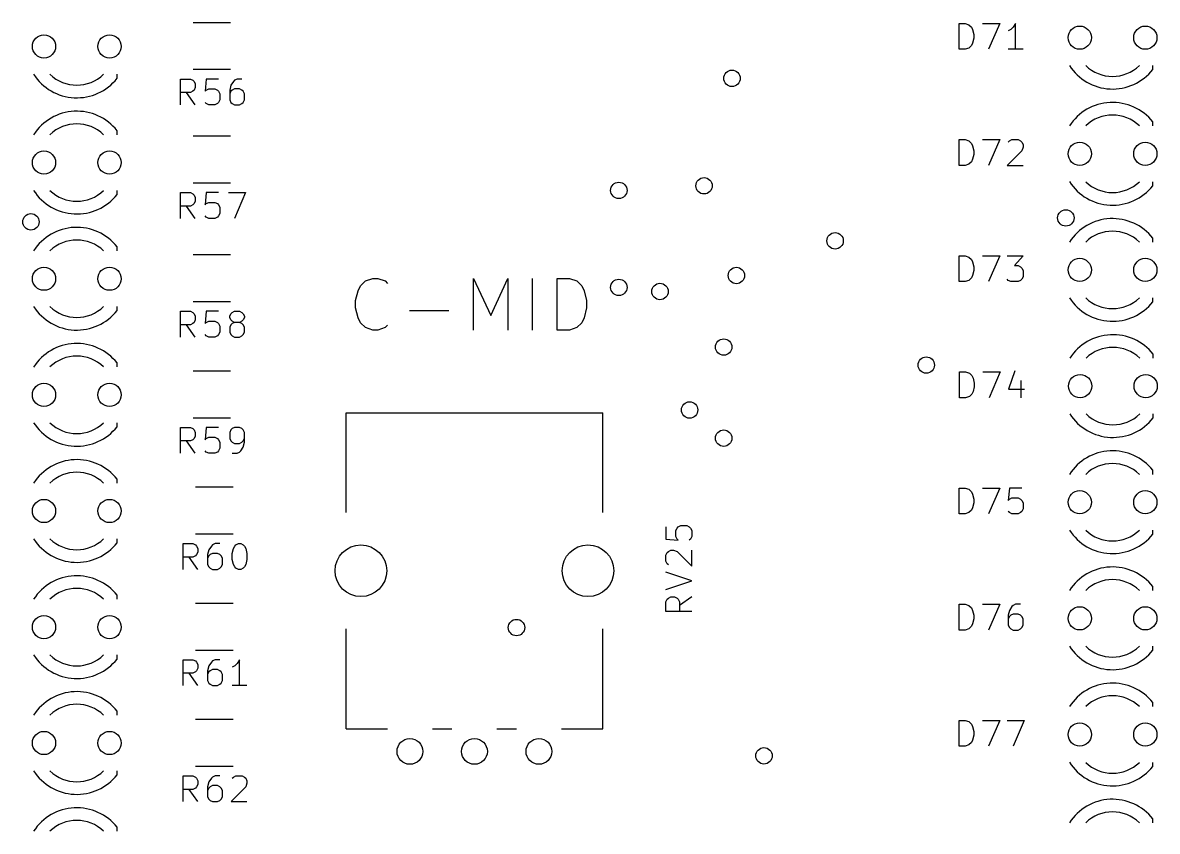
# Model space of a CAD drawing. Extents: x 0 to 360, y 0 to 265.
# Drawn here: x 180.5 to 224.47, y 164.47 to 195.81 of the extents above; entities that cross this region are included whole.
import ezdxf

# ---------------------------------------------------------------- set-up
doc = ezdxf.new("R2010")
doc.units = 0
doc.layers.add('BLACK', color=7, linetype='CONTINUOUS')

msp = doc.modelspace()

# ---------------------------------------------------------------- linework, layer by layer
at = {"layer": 'BLACK', "linetype": 'CONTINUOUS'}
for p, q in [((188.561, 195.806), (187.107, 195.806)), ((216.792, 194.774), (216.792, 195.774)), ((216.792, 195.774), (217.03, 195.774)), ((217.03, 195.774), (217.173, 195.726)), ((217.173, 195.726), (217.269, 195.631)), ((217.697, 195.774), (218.364, 195.774)), ((218.364, 195.774), (217.935, 194.774)), ((218.983, 195.774), (218.888, 195.631)), ((218.983, 194.774), (218.983, 195.774)), ((217.269, 195.631), (217.316, 195.536)), ((217.316, 195.536), (217.364, 195.345)), ((217.364, 195.345), (217.364, 195.203)), ((218.792, 195.536), (218.697, 195.488)), ((218.888, 195.631), (218.792, 195.536)), ((217.173, 194.822), (217.03, 194.774)), ((217.269, 194.917), (217.173, 194.822)), ((217.316, 195.012), (217.269, 194.917)), ((217.364, 195.203), (217.316, 195.012)), ((217.03, 194.774), (216.792, 194.774)), ((219.269, 194.774), (218.697, 194.774)), ((188.561, 193.986), (187.107, 193.986)), ((224.297, 193.99), (224.297, 194.146)), ((184.16, 193.65), (184.16, 193.806)), ((186.62, 192.624), (186.62, 193.624)), ((186.62, 193.624), (187.001, 193.624)), ((187.001, 193.624), (187.096, 193.576)), ((187.096, 193.576), (187.144, 193.529)), ((187.144, 193.529), (187.192, 193.433)), ((187.62, 193.624), (187.572, 193.148)), ((188.096, 193.624), (187.62, 193.624)), ((188.668, 193.529), (188.572, 193.386)), ((188.715, 193.576), (188.668, 193.529)), ((188.811, 193.624), (188.715, 193.576)), ((189.001, 193.624), (188.811, 193.624)), ((187.001, 193.1), (186.62, 193.1)), ((187.192, 192.624), (186.858, 193.1)), ((187.096, 193.148), (187.001, 193.1)), ((187.144, 193.195), (187.096, 193.148)), ((187.192, 193.29), (187.144, 193.195)), ((187.192, 193.433), (187.192, 193.29)), ((187.572, 193.148), (187.62, 193.195)), ((187.62, 193.195), (187.715, 193.243)), ((187.715, 193.243), (187.953, 193.243)), ((187.953, 193.243), (188.049, 193.195)), ((188.049, 193.195), (188.096, 193.148)), ((188.096, 193.148), (188.144, 193.052)), ((188.144, 193.052), (188.144, 192.814)), ((188.572, 193.386), (188.525, 193.195)), ((188.525, 193.195), (188.525, 192.814)), ((188.572, 193.148), (188.525, 193.052)), ((188.62, 193.195), (188.572, 193.148)), ((188.715, 193.243), (188.62, 193.195)), ((188.906, 193.243), (188.715, 193.243)), ((189.001, 193.195), (188.906, 193.243)), ((189.049, 193.148), (189.001, 193.195)), ((189.096, 193.052), (189.049, 193.148)), ((189.096, 192.814), (189.096, 193.052)), ((187.62, 192.671), (187.572, 192.719)), ((187.715, 192.624), (187.62, 192.671)), ((187.953, 192.624), (187.715, 192.624)), ((188.049, 192.671), (187.953, 192.624)), ((188.096, 192.719), (188.049, 192.671)), ((188.144, 192.814), (188.096, 192.719)), ((188.525, 192.814), (188.572, 192.719)), ((188.572, 192.719), (188.62, 192.671)), ((188.62, 192.671), (188.715, 192.624)), ((188.715, 192.624), (188.906, 192.624)), ((188.906, 192.624), (189.001, 192.671)), ((189.001, 192.671), (189.049, 192.719)), ((189.049, 192.719), (189.096, 192.814)), ((224.297, 191.806), (224.297, 191.962)), ((184.16, 191.466), (184.16, 191.622)), ((188.561, 191.406), (187.107, 191.406)), ((216.792, 190.274), (216.792, 191.274)), ((216.792, 191.274), (217.03, 191.274)), ((217.03, 191.274), (217.173, 191.226)), ((217.697, 191.274), (218.364, 191.274)), ((218.364, 191.274), (217.935, 190.274)), ((218.745, 191.226), (218.84, 191.274)), ((218.84, 191.274), (219.078, 191.274)), ((219.078, 191.274), (219.173, 191.226)), ((217.173, 191.226), (217.269, 191.131)), ((217.269, 191.131), (217.316, 191.036)), ((217.316, 191.036), (217.364, 190.845)), ((217.364, 190.845), (217.364, 190.703)), ((219.221, 190.845), (218.649, 190.274)), ((218.697, 191.179), (218.745, 191.226)), ((219.173, 191.226), (219.221, 191.179)), ((219.221, 191.179), (219.269, 191.084)), ((219.269, 190.988), (219.221, 190.845)), ((219.269, 191.084), (219.269, 190.988)), ((217.269, 190.417), (217.173, 190.322)), ((217.316, 190.512), (217.269, 190.417)), ((217.364, 190.703), (217.316, 190.512)), ((217.03, 190.274), (216.792, 190.274)), ((217.173, 190.322), (217.03, 190.274)), ((218.649, 190.274), (219.269, 190.274)), ((188.561, 189.586), (187.107, 189.586)), ((224.297, 189.49), (224.297, 189.646)), ((184.16, 189.15), (184.16, 189.306)), ((186.62, 188.224), (186.62, 189.224)), ((186.62, 189.224), (187.001, 189.224)), ((187.001, 189.224), (187.096, 189.176)), ((187.096, 189.176), (187.144, 189.129)), ((187.144, 189.129), (187.192, 189.033)), ((187.62, 189.224), (187.572, 188.748)), ((188.096, 189.224), (187.62, 189.224)), ((188.477, 189.224), (189.144, 189.224)), ((189.144, 189.224), (188.715, 188.224)), ((187.001, 188.7), (186.62, 188.7)), ((187.192, 188.224), (186.858, 188.7)), ((187.096, 188.748), (187.001, 188.7)), ((187.144, 188.795), (187.096, 188.748)), ((187.192, 188.89), (187.144, 188.795)), ((187.192, 189.033), (187.192, 188.89)), ((187.572, 188.748), (187.62, 188.795)), ((187.62, 188.795), (187.715, 188.843)), ((187.715, 188.843), (187.953, 188.843)), ((187.953, 188.843), (188.049, 188.795)), ((188.049, 188.795), (188.096, 188.748)), ((188.096, 188.748), (188.144, 188.652)), ((188.144, 188.652), (188.144, 188.414)), ((187.62, 188.271), (187.572, 188.319)), ((187.715, 188.224), (187.62, 188.271)), ((187.953, 188.224), (187.715, 188.224)), ((188.049, 188.271), (187.953, 188.224)), ((188.096, 188.319), (188.049, 188.271)), ((188.144, 188.414), (188.096, 188.319)), ((224.297, 187.306), (224.297, 187.462)), ((184.16, 186.966), (184.16, 187.122)), ((188.561, 186.806), (187.107, 186.806)), ((216.792, 185.774), (216.792, 186.774)), ((216.792, 186.774), (217.03, 186.774)), ((217.03, 186.774), (217.173, 186.726)), ((217.173, 186.726), (217.269, 186.631)), ((217.269, 186.631), (217.316, 186.536)), ((217.316, 186.536), (217.364, 186.345)), ((217.697, 186.774), (218.364, 186.774)), ((218.364, 186.774), (217.935, 185.774)), ((218.649, 186.774), (219.269, 186.774)), ((219.269, 186.774), (218.935, 186.393)), ((217.316, 186.012), (217.269, 185.917)), ((217.364, 186.203), (217.316, 186.012)), ((217.364, 186.345), (217.364, 186.203)), ((218.935, 186.393), (219.078, 186.393)), ((219.078, 186.393), (219.173, 186.345)), ((219.173, 186.345), (219.221, 186.298)), ((219.221, 186.298), (219.269, 186.203)), ((219.269, 186.203), (219.269, 185.964)), ((193.499, 185.419), (193.594, 185.61)), ((193.594, 185.61), (193.785, 185.8)), ((193.785, 185.8), (194.07, 185.895)), ((194.07, 185.895), (194.261, 185.895)), ((194.261, 185.895), (194.547, 185.8)), ((194.547, 185.8), (194.642, 185.705)), ((197.975, 183.895), (197.975, 185.895)), ((197.975, 185.895), (198.642, 184.467)), ((198.642, 184.467), (199.309, 185.895)), ((199.309, 185.895), (199.309, 183.895)), ((200.261, 183.895), (200.261, 185.895)), ((201.213, 183.895), (201.213, 185.895)), ((201.213, 185.895), (201.69, 185.895)), ((201.69, 185.895), (201.975, 185.8)), ((201.975, 185.8), (202.166, 185.61)), ((202.166, 185.61), (202.261, 185.419)), ((217.03, 185.774), (216.792, 185.774)), ((217.173, 185.822), (217.03, 185.774)), ((217.269, 185.917), (217.173, 185.822)), ((218.697, 185.822), (218.649, 185.869)), ((218.792, 185.774), (218.697, 185.822)), ((219.078, 185.774), (218.792, 185.774)), ((219.173, 185.822), (219.078, 185.774)), ((219.221, 185.869), (219.173, 185.822)), ((219.269, 185.964), (219.221, 185.869)), ((193.404, 185.038), (193.499, 185.419)), ((202.261, 185.419), (202.356, 185.038)), ((224.297, 184.99), (224.297, 185.146)), ((184.16, 184.65), (184.16, 184.806)), ((188.561, 184.986), (187.107, 184.986)), ((193.404, 184.752), (193.404, 185.038)), ((193.499, 184.371), (193.404, 184.752)), ((202.356, 184.752), (202.261, 184.371)), ((202.356, 185.038), (202.356, 184.752)), ((186.62, 183.624), (186.62, 184.624)), ((186.62, 184.624), (187.001, 184.624)), ((187.001, 184.624), (187.096, 184.576)), ((187.096, 184.576), (187.144, 184.529)), ((187.144, 184.529), (187.192, 184.433)), ((187.192, 184.29), (187.144, 184.195)), ((187.192, 184.433), (187.192, 184.29)), ((187.62, 184.624), (187.572, 184.148)), ((188.096, 184.624), (187.62, 184.624)), ((187.62, 184.195), (187.715, 184.243)), ((187.715, 184.243), (187.953, 184.243)), ((187.953, 184.243), (188.049, 184.195)), ((188.525, 184.433), (188.572, 184.529)), ((188.525, 184.386), (188.525, 184.433)), ((188.572, 184.29), (188.525, 184.386)), ((188.572, 184.529), (188.62, 184.576)), ((188.62, 184.243), (188.572, 184.29)), ((188.62, 184.576), (188.715, 184.624)), ((188.715, 184.195), (188.62, 184.243)), ((188.715, 184.624), (188.906, 184.624)), ((188.906, 184.624), (189.001, 184.576)), ((189.001, 184.243), (188.906, 184.195)), ((189.001, 184.576), (189.049, 184.529)), ((189.049, 184.29), (189.001, 184.243)), ((189.049, 184.529), (189.096, 184.433)), ((189.096, 184.386), (189.049, 184.29)), ((189.096, 184.433), (189.096, 184.386)), ((193.594, 184.181), (193.499, 184.371)), ((195.499, 184.657), (197.023, 184.657)), ((202.261, 184.371), (202.166, 184.181)), ((187.001, 184.1), (186.62, 184.1)), ((187.192, 183.624), (186.858, 184.1)), ((187.096, 184.148), (187.001, 184.1)), ((187.144, 184.195), (187.096, 184.148)), ((187.572, 184.148), (187.62, 184.195)), ((188.049, 184.195), (188.096, 184.148)), ((188.096, 184.148), (188.144, 184.052)), ((188.144, 183.814), (188.096, 183.719)), ((188.144, 184.052), (188.144, 183.814)), ((188.572, 184.1), (188.525, 184.005)), ((188.525, 184.005), (188.525, 183.814)), ((188.525, 183.814), (188.572, 183.719)), ((188.62, 184.148), (188.572, 184.1)), ((188.715, 184.195), (188.62, 184.148)), ((188.906, 184.195), (188.715, 184.195)), ((189.001, 184.148), (188.906, 184.195)), ((189.049, 184.1), (189.001, 184.148)), ((189.096, 184.005), (189.049, 184.1)), ((189.049, 183.719), (189.096, 183.814)), ((189.096, 183.814), (189.096, 184.005)), ((193.785, 183.99), (193.594, 184.181)), ((194.07, 183.895), (193.785, 183.99)), ((194.261, 183.895), (194.07, 183.895)), ((194.547, 183.99), (194.261, 183.895)), ((194.642, 184.086), (194.547, 183.99)), ((201.69, 183.895), (201.213, 183.895)), ((201.975, 183.99), (201.69, 183.895)), ((202.166, 184.181), (201.975, 183.99)), ((187.62, 183.671), (187.572, 183.719)), ((187.715, 183.624), (187.62, 183.671)), ((187.953, 183.624), (187.715, 183.624)), ((188.049, 183.671), (187.953, 183.624)), ((188.096, 183.719), (188.049, 183.671)), ((188.572, 183.719), (188.62, 183.671)), ((188.62, 183.671), (188.715, 183.624)), ((188.715, 183.624), (188.906, 183.624)), ((188.906, 183.624), (189.001, 183.671)), ((189.001, 183.671), (189.049, 183.719)), ((224.312, 182.806), (224.312, 182.962)), ((184.16, 182.466), (184.16, 182.622)), ((188.561, 182.306), (187.107, 182.306)), ((216.807, 181.274), (216.807, 182.274)), ((216.807, 182.274), (217.045, 182.274)), ((217.045, 182.274), (217.188, 182.226)), ((217.188, 182.226), (217.284, 182.131)), ((217.284, 182.131), (217.331, 182.036)), ((217.331, 182.036), (217.379, 181.845)), ((217.712, 182.274), (218.379, 182.274)), ((218.379, 182.274), (217.95, 181.274)), ((218.95, 182.322), (218.712, 181.607)), ((217.379, 181.703), (217.331, 181.512)), ((217.379, 181.845), (217.379, 181.703)), ((218.712, 181.607), (219.331, 181.607)), ((219.188, 181.941), (219.188, 181.274)), ((217.045, 181.274), (216.807, 181.274)), ((217.188, 181.322), (217.045, 181.274)), ((217.284, 181.417), (217.188, 181.322)), ((217.331, 181.512), (217.284, 181.417)), ((184.16, 180.15), (184.16, 180.306)), ((188.561, 180.486), (187.107, 180.486)), ((193.04, 176.825), (193.04, 180.69)), ((193.04, 180.69), (202.98, 180.69)), ((202.98, 176.825), (202.98, 180.69)), ((224.312, 180.49), (224.312, 180.646)), ((186.62, 179.124), (186.62, 180.124)), ((186.62, 180.124), (187.001, 180.124)), ((187.001, 180.124), (187.096, 180.076)), ((187.096, 180.076), (187.144, 180.029)), ((187.144, 180.029), (187.192, 179.933)), ((187.192, 179.933), (187.192, 179.79)), ((187.62, 180.124), (187.572, 179.648)), ((188.096, 180.124), (187.62, 180.124)), ((188.572, 180.029), (188.525, 179.933)), ((188.525, 179.933), (188.525, 179.695)), ((188.62, 180.076), (188.572, 180.029)), ((188.715, 180.124), (188.62, 180.076)), ((188.906, 180.124), (188.715, 180.124)), ((189.001, 180.076), (188.906, 180.124)), ((189.049, 180.029), (189.001, 180.076)), ((189.096, 179.933), (189.049, 180.029)), ((189.096, 179.552), (189.096, 179.933)), ((187.001, 179.6), (186.62, 179.6)), ((187.192, 179.124), (186.858, 179.6)), ((187.096, 179.648), (187.001, 179.6)), ((187.144, 179.695), (187.096, 179.648)), ((187.192, 179.79), (187.144, 179.695)), ((187.572, 179.648), (187.62, 179.695)), ((187.62, 179.695), (187.715, 179.743)), ((187.715, 179.743), (187.953, 179.743)), ((187.953, 179.743), (188.049, 179.695)), ((188.049, 179.695), (188.096, 179.648)), ((188.096, 179.648), (188.144, 179.552)), ((188.144, 179.552), (188.144, 179.314)), ((188.525, 179.695), (188.572, 179.6)), ((188.572, 179.6), (188.62, 179.552)), ((188.62, 179.552), (188.715, 179.505)), ((188.715, 179.505), (188.906, 179.505)), ((188.906, 179.505), (189.001, 179.552)), ((189.001, 179.552), (189.049, 179.6)), ((189.049, 179.6), (189.096, 179.695)), ((189.049, 179.362), (189.096, 179.552)), ((187.62, 179.171), (187.572, 179.219)), ((187.715, 179.124), (187.62, 179.171)), ((187.953, 179.124), (187.715, 179.124)), ((188.049, 179.171), (187.953, 179.124)), ((188.096, 179.219), (188.049, 179.171)), ((188.144, 179.314), (188.096, 179.219)), ((188.62, 179.124), (188.811, 179.124)), ((188.811, 179.124), (188.906, 179.171)), ((188.906, 179.171), (188.953, 179.219)), ((188.953, 179.219), (189.049, 179.362)), ((184.16, 177.966), (184.16, 178.122)), ((224.297, 178.306), (224.297, 178.462)), ((188.661, 177.806), (187.207, 177.806)), ((216.792, 176.774), (216.792, 177.774)), ((216.792, 177.774), (217.03, 177.774)), ((217.03, 177.774), (217.173, 177.726)), ((217.173, 177.726), (217.269, 177.631)), ((217.269, 177.631), (217.316, 177.536)), ((217.697, 177.774), (218.364, 177.774)), ((218.364, 177.774), (217.935, 176.774)), ((218.745, 177.774), (218.697, 177.298)), ((219.221, 177.774), (218.745, 177.774)), ((217.316, 177.536), (217.364, 177.345)), ((217.364, 177.203), (217.316, 177.012)), ((217.364, 177.345), (217.364, 177.203)), ((218.697, 177.298), (218.745, 177.345)), ((218.745, 177.345), (218.84, 177.393)), ((218.84, 177.393), (219.078, 177.393)), ((219.078, 177.393), (219.173, 177.345)), ((219.173, 177.345), (219.221, 177.298)), ((219.221, 177.298), (219.269, 177.203)), ((219.269, 177.203), (219.269, 176.964)), ((217.03, 176.774), (216.792, 176.774)), ((217.173, 176.822), (217.03, 176.774)), ((217.269, 176.917), (217.173, 176.822)), ((217.316, 177.012), (217.269, 176.917)), ((218.745, 176.822), (218.697, 176.869)), ((218.84, 176.774), (218.745, 176.822)), ((219.078, 176.774), (218.84, 176.774)), ((219.173, 176.822), (219.078, 176.774)), ((219.221, 176.869), (219.173, 176.822)), ((219.269, 176.964), (219.221, 176.869)), ((205.909, 176.273), (206.004, 176.32)), ((206.004, 176.32), (206.242, 176.32)), ((206.242, 176.32), (206.337, 176.273)), ((188.661, 175.986), (187.207, 175.986)), ((205.432, 176.273), (205.432, 175.797)), ((205.813, 176.13), (205.861, 176.225)), ((205.813, 175.892), (205.813, 176.13)), ((205.861, 175.797), (205.813, 175.892)), ((205.861, 176.225), (205.909, 176.273)), ((206.337, 176.273), (206.385, 176.225)), ((206.385, 176.225), (206.432, 176.13)), ((206.432, 175.892), (206.385, 175.797)), ((206.432, 176.13), (206.432, 175.892)), ((224.297, 175.99), (224.297, 176.146)), ((184.16, 175.65), (184.16, 175.806)), ((186.72, 174.624), (186.72, 175.624)), ((186.72, 175.624), (187.101, 175.624)), ((187.101, 175.624), (187.196, 175.576)), ((187.196, 175.576), (187.244, 175.529)), ((187.244, 175.529), (187.292, 175.433)), ((187.292, 175.433), (187.292, 175.29)), ((187.815, 175.529), (187.72, 175.386)), ((187.863, 175.576), (187.815, 175.529)), ((187.958, 175.624), (187.863, 175.576)), ((188.149, 175.624), (187.958, 175.624)), ((188.625, 175.243), (188.672, 175.433)), ((188.672, 175.433), (188.72, 175.529)), ((188.72, 175.529), (188.768, 175.576)), ((188.768, 175.576), (188.863, 175.624)), ((188.863, 175.624), (188.958, 175.624)), ((188.958, 175.624), (189.053, 175.576)), ((189.053, 175.576), (189.101, 175.529)), ((189.101, 175.529), (189.149, 175.433)), ((189.149, 175.433), (189.196, 175.243)), ((205.432, 175.797), (205.909, 175.749)), ((205.909, 175.749), (205.861, 175.797)), ((206.385, 175.797), (206.337, 175.749)), ((187.101, 175.1), (186.72, 175.1)), ((187.292, 174.624), (186.958, 175.1)), ((187.196, 175.148), (187.101, 175.1)), ((187.244, 175.195), (187.196, 175.148)), ((187.292, 175.29), (187.244, 175.195)), ((187.72, 175.386), (187.672, 175.195)), ((187.672, 175.195), (187.672, 174.814)), ((187.72, 175.148), (187.672, 175.052)), ((187.768, 175.195), (187.72, 175.148)), ((187.863, 175.243), (187.768, 175.195)), ((188.053, 175.243), (187.863, 175.243)), ((188.149, 175.195), (188.053, 175.243)), ((188.196, 175.148), (188.149, 175.195)), ((188.244, 175.052), (188.196, 175.148)), ((188.244, 174.814), (188.244, 175.052)), ((188.625, 175.005), (188.625, 175.243)), ((188.672, 174.814), (188.625, 175.005)), ((189.196, 175.005), (189.149, 174.814)), ((189.196, 175.243), (189.196, 175.005)), ((205.432, 175.178), (205.48, 175.273)), ((205.432, 174.94), (205.432, 175.178)), ((205.48, 175.273), (205.528, 175.32)), ((205.528, 175.32), (205.623, 175.368)), ((205.623, 175.368), (205.718, 175.368)), ((205.718, 175.368), (205.861, 175.32)), ((205.861, 175.32), (206.432, 174.749)), ((206.432, 174.749), (206.432, 175.368)), ((187.672, 174.814), (187.72, 174.719)), ((187.72, 174.719), (187.768, 174.671)), ((187.768, 174.671), (187.863, 174.624)), ((187.863, 174.624), (188.053, 174.624)), ((188.053, 174.624), (188.149, 174.671)), ((188.149, 174.671), (188.196, 174.719)), ((188.196, 174.719), (188.244, 174.814)), ((188.72, 174.719), (188.672, 174.814)), ((188.768, 174.671), (188.72, 174.719)), ((188.863, 174.624), (188.768, 174.671)), ((188.958, 174.624), (188.863, 174.624)), ((189.053, 174.671), (188.958, 174.624)), ((189.101, 174.719), (189.053, 174.671)), ((189.149, 174.814), (189.101, 174.719)), ((205.48, 174.844), (205.432, 174.94)), ((205.528, 174.797), (205.48, 174.844)), ((206.432, 174.178), (205.432, 174.511)), ((205.432, 173.844), (206.432, 174.178)), ((224.297, 173.806), (224.297, 173.962)), ((184.16, 173.466), (184.16, 173.622)), ((188.661, 173.306), (187.207, 173.306)), ((205.432, 173.368), (205.48, 173.463)), ((205.432, 172.987), (205.432, 173.368)), ((205.48, 173.463), (205.528, 173.511)), ((205.528, 173.511), (205.623, 173.559)), ((205.623, 173.559), (205.766, 173.559)), ((205.766, 173.559), (205.861, 173.511)), ((205.861, 173.511), (205.909, 173.463)), ((205.909, 173.463), (205.956, 173.368)), ((206.432, 173.559), (205.956, 173.225)), ((205.956, 173.368), (205.956, 172.987)), ((216.792, 172.274), (216.792, 173.274)), ((216.792, 173.274), (217.03, 173.274)), ((217.03, 173.274), (217.173, 173.226)), ((217.697, 173.274), (218.364, 173.274)), ((218.364, 173.274), (217.935, 172.274)), ((218.983, 173.274), (218.888, 173.226)), ((219.173, 173.274), (218.983, 173.274)), ((206.432, 172.987), (205.432, 172.987)), ((217.173, 173.226), (217.269, 173.131)), ((217.269, 173.131), (217.316, 173.036)), ((217.316, 173.036), (217.364, 172.845)), ((217.364, 172.845), (217.364, 172.703)), ((218.745, 173.036), (218.697, 172.845)), ((218.697, 172.845), (218.697, 172.464)), ((218.745, 172.798), (218.697, 172.703)), ((218.84, 173.179), (218.745, 173.036)), ((218.792, 172.845), (218.745, 172.798)), ((218.888, 172.893), (218.792, 172.845)), ((218.888, 173.226), (218.84, 173.179)), ((219.078, 172.893), (218.888, 172.893)), ((219.173, 172.845), (219.078, 172.893)), ((219.221, 172.798), (219.173, 172.845)), ((219.269, 172.703), (219.221, 172.798)), ((217.269, 172.417), (217.173, 172.322)), ((217.316, 172.512), (217.269, 172.417)), ((217.364, 172.703), (217.316, 172.512)), ((218.697, 172.464), (218.745, 172.369)), ((218.745, 172.369), (218.792, 172.322)), ((219.173, 172.322), (219.221, 172.369)), ((219.221, 172.369), (219.269, 172.464)), ((219.269, 172.464), (219.269, 172.703)), ((193.04, 168.45), (193.04, 172.315)), ((202.98, 168.45), (202.98, 172.315)), ((217.03, 172.274), (216.792, 172.274)), ((217.173, 172.322), (217.03, 172.274)), ((218.792, 172.322), (218.888, 172.274)), ((218.888, 172.274), (219.078, 172.274)), ((219.078, 172.274), (219.173, 172.322)), ((188.661, 171.486), (187.207, 171.486)), ((224.297, 171.49), (224.297, 171.646)), ((184.16, 171.15), (184.16, 171.306)), ((186.72, 170.124), (186.72, 171.124)), ((186.72, 171.124), (187.101, 171.124)), ((187.101, 171.124), (187.196, 171.076)), ((187.196, 171.076), (187.244, 171.029)), ((187.863, 171.076), (187.815, 171.029)), ((187.958, 171.124), (187.863, 171.076)), ((188.149, 171.124), (187.958, 171.124)), ((188.911, 171.124), (188.815, 170.981)), ((188.911, 170.124), (188.911, 171.124)), ((187.101, 170.6), (186.72, 170.6)), ((187.292, 170.124), (186.958, 170.6)), ((187.196, 170.648), (187.101, 170.6)), ((187.244, 170.695), (187.196, 170.648)), ((187.244, 171.029), (187.292, 170.933)), ((187.292, 170.79), (187.244, 170.695)), ((187.292, 170.933), (187.292, 170.79)), ((187.72, 170.886), (187.672, 170.695)), ((187.672, 170.695), (187.672, 170.314)), ((187.72, 170.648), (187.672, 170.552)), ((187.815, 171.029), (187.72, 170.886)), ((187.768, 170.695), (187.72, 170.648)), ((187.863, 170.743), (187.768, 170.695)), ((188.053, 170.743), (187.863, 170.743)), ((188.149, 170.695), (188.053, 170.743)), ((188.196, 170.648), (188.149, 170.695)), ((188.244, 170.552), (188.196, 170.648)), ((188.72, 170.886), (188.625, 170.838)), ((188.815, 170.981), (188.72, 170.886)), ((187.672, 170.314), (187.72, 170.219)), ((187.72, 170.219), (187.768, 170.171)), ((187.768, 170.171), (187.863, 170.124)), ((188.053, 170.124), (188.149, 170.171)), ((188.149, 170.171), (188.196, 170.219)), ((188.196, 170.219), (188.244, 170.314)), ((188.244, 170.314), (188.244, 170.552)), ((187.863, 170.124), (188.053, 170.124)), ((189.196, 170.124), (188.625, 170.124)), ((224.297, 169.306), (224.297, 169.462)), ((184.16, 168.976), (184.16, 169.132)), ((188.661, 168.806), (187.207, 168.806)), ((193.04, 168.45), (194.639, 168.45)), ((196.381, 168.45), (197.14, 168.45)), ((198.881, 168.45), (199.64, 168.45)), ((201.38, 168.45), (202.98, 168.45)), ((216.792, 167.774), (216.792, 168.774)), ((216.792, 168.774), (217.03, 168.774)), ((217.03, 168.774), (217.173, 168.726)), ((217.173, 168.726), (217.269, 168.631)), ((217.269, 168.631), (217.316, 168.536)), ((217.316, 168.536), (217.364, 168.345)), ((217.697, 168.774), (218.364, 168.774)), ((218.364, 168.774), (217.935, 167.774)), ((218.649, 168.774), (219.316, 168.774)), ((219.316, 168.774), (218.888, 167.774)), ((217.316, 168.012), (217.269, 167.917)), ((217.364, 168.203), (217.316, 168.012)), ((217.364, 168.345), (217.364, 168.203)), ((217.03, 167.774), (216.792, 167.774)), ((217.173, 167.822), (217.03, 167.774)), ((217.269, 167.917), (217.173, 167.822)), ((224.297, 166.99), (224.297, 167.146)), ((184.16, 166.66), (184.16, 166.816)), ((188.661, 166.986), (187.207, 166.986)), ((186.72, 165.624), (186.72, 166.624)), ((186.72, 166.624), (187.101, 166.624)), ((187.101, 166.624), (187.196, 166.576)), ((187.196, 166.576), (187.244, 166.529)), ((187.244, 166.529), (187.292, 166.433)), ((187.292, 166.29), (187.244, 166.195)), ((187.292, 166.433), (187.292, 166.29)), ((187.72, 166.386), (187.672, 166.195)), ((187.815, 166.529), (187.72, 166.386)), ((187.863, 166.243), (187.768, 166.195)), ((187.863, 166.576), (187.815, 166.529)), ((187.958, 166.624), (187.863, 166.576)), ((188.053, 166.243), (187.863, 166.243)), ((188.149, 166.624), (187.958, 166.624)), ((188.149, 166.195), (188.053, 166.243)), ((188.625, 166.529), (188.672, 166.576)), ((188.672, 166.576), (188.768, 166.624)), ((188.768, 166.624), (189.006, 166.624)), ((189.006, 166.624), (189.101, 166.576)), ((189.101, 166.576), (189.149, 166.529)), ((189.149, 166.529), (189.196, 166.433)), ((189.196, 166.338), (189.149, 166.195)), ((189.196, 166.433), (189.196, 166.338)), ((187.101, 166.1), (186.72, 166.1)), ((187.292, 165.624), (186.958, 166.1)), ((187.196, 166.148), (187.101, 166.1)), ((187.244, 166.195), (187.196, 166.148)), ((187.672, 166.195), (187.672, 165.814)), ((187.72, 166.148), (187.672, 166.052)), ((187.672, 165.814), (187.72, 165.719)), ((187.768, 166.195), (187.72, 166.148)), ((188.196, 166.148), (188.149, 166.195)), ((188.244, 166.052), (188.196, 166.148)), ((188.196, 165.719), (188.244, 165.814)), ((188.244, 165.814), (188.244, 166.052)), ((189.149, 166.195), (188.577, 165.624)), ((187.72, 165.719), (187.768, 165.671)), ((187.768, 165.671), (187.863, 165.624)), ((187.863, 165.624), (188.053, 165.624)), ((188.053, 165.624), (188.149, 165.671)), ((188.149, 165.671), (188.196, 165.719)), ((188.577, 165.624), (189.196, 165.624)), ((224.297, 164.806), (224.297, 164.962)), ((184.16, 164.476), (184.16, 164.632))]:
    msp.add_line(p, q, dxfattribs=at)
at = {"layer": 'BLACK'}
for centre, radius, start, end in [((222.737, 195.226), 1.99, -147.179, -38.3791), ((222.737, 195.226), 1.5, -133.954, -46.0545), ((182.6, 194.886), 1.99, -147.179, -38.3791), ((182.6, 194.886), 1.5, -133.954, -46.0545), ((222.737, 190.726), 1.99, 38.3791, 147.179), ((182.6, 190.386), 1.99, 38.3791, 147.179), ((222.737, 190.726), 1.5, 46.0545, 133.954), ((182.6, 190.386), 1.5, 46.0545, 133.954), ((222.737, 190.726), 1.99, -147.179, -38.3791), ((222.737, 190.726), 1.5, -133.954, -46.0545), ((182.6, 190.386), 1.99, -147.179, -38.3791), ((182.6, 190.386), 1.5, -133.954, -46.0545), ((222.737, 186.226), 1.99, 38.3791, 147.179), ((182.6, 185.886), 1.99, 38.3791, 147.179), ((182.6, 185.886), 1.5, 46.0545, 133.954), ((222.737, 186.226), 1.5, 46.0545, 133.954), ((222.737, 186.226), 1.99, -147.179, -38.3791), ((222.737, 186.226), 1.5, -133.954, -46.0545), ((182.6, 185.886), 1.99, -147.179, -38.3791), ((182.6, 185.886), 1.5, -133.954, -46.0545), ((182.6, 181.386), 1.99, 38.3791, 147.179), ((222.752, 181.726), 1.99, 38.3791, 147.179), ((222.752, 181.726), 1.5, 46.0545, 133.954), ((182.6, 181.386), 1.5, 46.0545, 133.954), ((182.6, 181.386), 1.99, -147.179, -38.3791), ((182.6, 181.386), 1.5, -133.954, -46.0545), ((222.752, 181.726), 1.99, -147.179, -38.3791), ((222.752, 181.726), 1.5, -133.954, -46.0545), ((222.737, 177.226), 1.99, 38.3791, 147.179), ((182.6, 176.886), 1.99, 38.3791, 147.179), ((222.737, 177.226), 1.5, 46.0545, 133.954), ((182.6, 176.886), 1.5, 46.0545, 133.954), ((222.737, 177.226), 1.99, -147.179, -38.3791), ((222.737, 177.226), 1.5, -133.954, -46.0545), ((182.6, 176.886), 1.99, -147.179, -38.3791), ((182.6, 176.886), 1.5, -133.954, -46.0545), ((222.737, 172.726), 1.99, 38.3791, 147.179), ((182.6, 172.386), 1.99, 38.3791, 147.179), ((222.737, 172.726), 1.5, 46.0545, 133.954), ((182.6, 172.386), 1.5, 46.0545, 133.954), ((222.737, 172.726), 1.99, -147.179, -38.3791), ((222.737, 172.726), 1.5, -133.954, -46.0545), ((182.6, 172.386), 1.99, -147.179, -38.3791), ((182.6, 172.386), 1.5, -133.954, -46.0545), ((222.737, 168.226), 1.99, 38.3791, 147.179), ((182.6, 167.896), 1.99, 38.3791, 147.179), ((222.737, 168.226), 1.5, 46.0545, 133.954), ((182.6, 167.896), 1.5, 46.0545, 133.954), ((222.737, 168.226), 1.99, -147.179, -38.3791), ((222.737, 168.226), 1.5, -133.954, -46.0545), ((182.6, 167.896), 1.99, -147.179, -38.3791), ((182.6, 167.896), 1.5, -133.954, -46.0545), ((182.6, 163.396), 1.99, 38.3791, 147.179), ((222.737, 163.726), 1.99, 38.3791, 147.179), ((182.6, 163.396), 1.5, 46.0545, 133.954), ((222.737, 163.726), 1.5, 46.0545, 133.954)]:
    msp.add_arc(centre, radius, start, end, dxfattribs=at)
at = {"layer": 'WHITE'}
for centre, radius in [((221.467, 195.226), 0.45), ((224.007, 195.226), 0.45), ((181.33, 194.886), 0.45), ((183.87, 194.886), 0.45), ((207.99, 193.65), 0.3175), ((181.33, 190.386), 0.45), ((183.87, 190.386), 0.45), ((221.467, 190.726), 0.45), ((224.007, 190.726), 0.45), ((203.605, 189.309), 0.3175), ((206.907, 189.486), 0.3175), ((180.822, 188.089), 0.3175), ((220.928, 188.242), 0.3175), ((211.987, 187.353), 0.3175), ((221.467, 186.226), 0.45), ((224.007, 186.226), 0.45), ((181.33, 185.886), 0.45), ((183.87, 185.886), 0.45), ((208.16, 186.01), 0.3175), ((203.605, 185.549), 0.3175), ((205.2, 185.39), 0.3175), ((207.669, 183.238), 0.3175), ((215.52, 182.54), 0.3175), ((221.482, 181.726), 0.45), ((224.022, 181.726), 0.45), ((181.33, 181.386), 0.45), ((183.87, 181.386), 0.45), ((206.349, 180.8), 0.3175), ((207.669, 179.707), 0.3175), ((221.467, 177.226), 0.45), ((224.007, 177.226), 0.45), ((181.33, 176.886), 0.45), ((183.87, 176.886), 0.45), ((193.61, 174.57), 1), ((202.41, 174.57), 1), ((181.33, 172.386), 0.45), ((183.87, 172.386), 0.45), ((221.467, 172.726), 0.45), ((224.007, 172.726), 0.45), ((199.64, 172.37), 0.3175), ((221.467, 168.226), 0.45), ((224.007, 168.226), 0.45), ((181.33, 167.896), 0.45), ((183.87, 167.896), 0.45), ((195.51, 167.57), 0.5), ((198.01, 167.57), 0.5), ((200.51, 167.57), 0.5), ((209.23, 167.4), 0.3175)]:
    msp.add_circle(centre, radius, dxfattribs=at)

doc.saveas('drawing.dxf')
